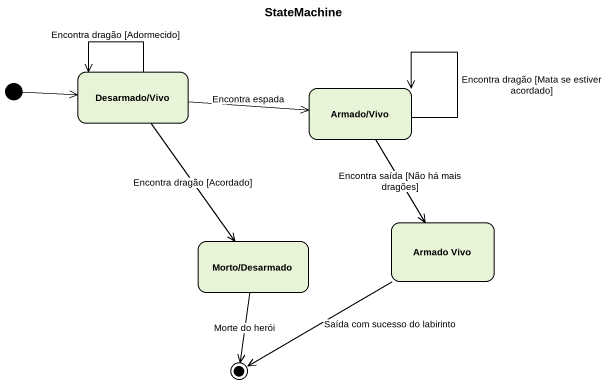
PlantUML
@startuml
title StateMachine
hide empty description
state "Desarmado/Vivo" as Desarmado_Vivo
state "Armado/Vivo" as Armado_Vivo
state "Morto/Desarmado" as Morto_Desarmado
state "Armado Vivo" as Armado_Vivo_2
[*] -right-> Desarmado_Vivo
Desarmado_Vivo --> Desarmado_Vivo : Encontra dragão [Adormecido]
Desarmado_Vivo -right-> Armado_Vivo : Encontra espada
Desarmado_Vivo --> Morto_Desarmado : Encontra dragão [Acordado]
Armado_Vivo --> Armado_Vivo : Encontra dragão [Mata se estiver acordado]
Armado_Vivo --> Armado_Vivo_2 : Encontra saída [Não há mais dragões]
Morto_Desarmado --> [*] : Morte do herói
Armado_Vivo_2 -left-> [*] : Saída com sucesso do labirinto
@enduml
